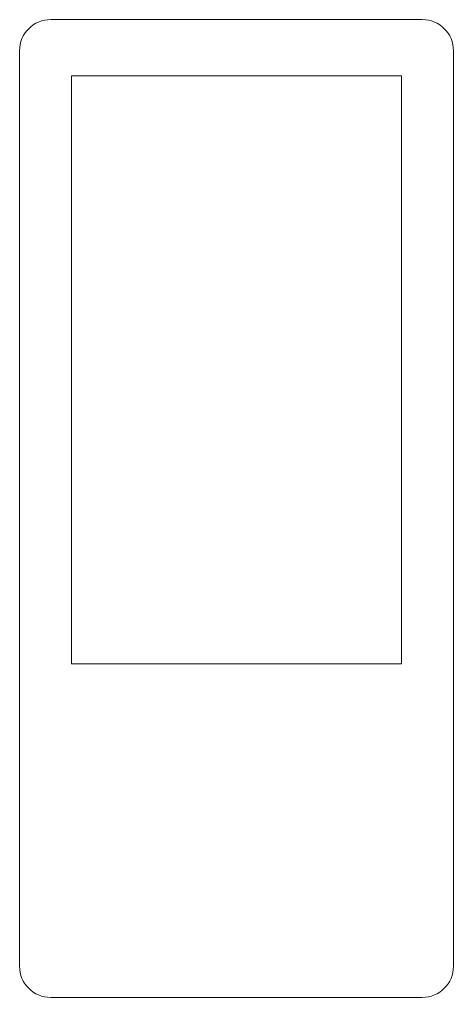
# Model space of a CAD drawing. Header units: millimetres. Extents: x -695 to 0, y 0 to 1565.
import ezdxf

# ---------------------------------------------------------------- set-up
doc = ezdxf.new("R2010")
doc.units = ezdxf.units.MM

msp = doc.modelspace()

# ---------------------------------------------------------------- linework, layer by layer
at = {"color": 7, "linetype": 'Continuous', "lineweight": 15}
for p, q in [((-50, 1565), (-645, 1565)), ((-695, 1515), (-695, 50)), ((0, 50), (0, 1515)), ((-612, 1474.93), (-612, 533.93)), ((-83, 1474.93), (-612, 1474.93)), ((-83, 533.93), (-83, 1474.93)), ((-612, 533.93), (-83, 533.93)), ((-645, 0), (-50, 0))]:
    msp.add_line(p, q, dxfattribs=at)
for centre, start, end in [((-645, 1515), 90, 180), ((-50, 1515), 0, 90), ((-645, 50), 180, 270), ((-50, 50), 270, 0)]:
    msp.add_arc(centre, 50, start, end, dxfattribs=at)

doc.saveas('drawing.dxf')
